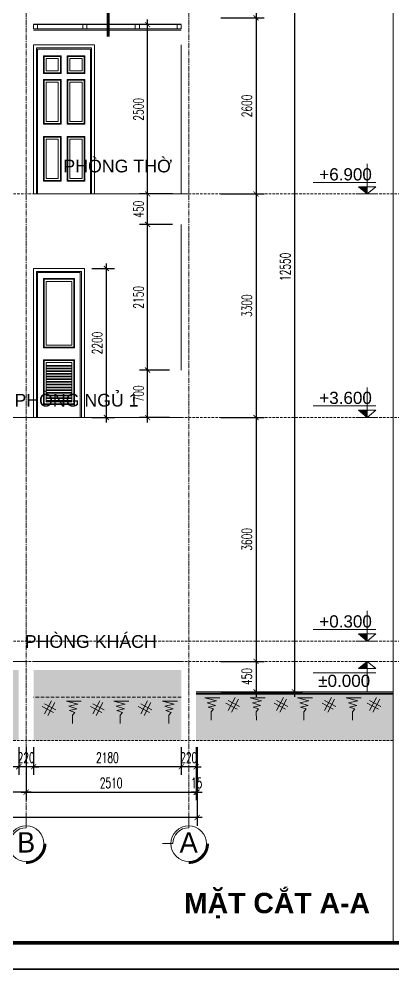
# Model space of a CAD drawing. Header units: millimetres. Extents: x -229618 to 2906, y -178063 to 96806.
# Drawn here: x -19864 to -14342, y -155647 to -141622 of the extents above; entities that cross this region are included whole.
import ezdxf
from ezdxf.enums import TextEntityAlignment as Align
from ezdxf.xclip import XClip

# ---------------------------------------------------------------- set-up
doc = ezdxf.new("R2010")
doc.units = ezdxf.units.MM
doc.header["$LTSCALE"] = 200
doc.header["$MEASUREMENT"] = 0
doc.header["$XCLIPFRAME"] = 0
doc.set_wipeout_variables(frame=1)
doc.header["$PDMODE"] = 3
doc.header["$PDSIZE"] = 50
doc.linetypes.add('CENTER2', pattern=[1.125, 0.75, -0.125, 0.125, -0.125])
doc.linetypes.add('DASHED2', pattern=[0.375, 0.25, -0.125])
doc.layers.get('0').update_dxf_attribs({"color": 95, "linetype": 'CONTINUOUS'})
doc.layers.get('DEFPOINTS').update_dxf_attribs({"linetype": 'CONTINUOUS'})
for name, color, linetype, lineweight in [('cat', 1, 'CONTINUOUS', 40), ('hatch', 250, 'CONTINUOUS', 5), ('nho', 252, 'CONTINUOUS', 15), ('thay', 7, 'CONTINUOUS', 18), ('tim', 18, 'CENTER2', 9)]:
    doc.layers.add(name, color=color, linetype=linetype, lineweight=lineweight)
for name, color, linetype in [('DIM', 251, 'CONTINUOUS'), ('KHUNGTEN', 7, 'CONTINUOUS'), ('MANH', 9, 'CONTINUOUS'), ('Net manh', 251, 'CONTINUOUS'), ('TEXT', 33, 'CONTINUOUS')]:
    doc.layers.add(name, color=color, linetype=linetype)
doc.layers.add('in', color=203, linetype='CONTINUOUS', lineweight=5, plot=False)
doc.styles.add('Aria H B iso', font='Vharialb_0.ttf')
doc.styles.add('Aria H iso', font='Vharial_0.ttf')
doc.styles.add('Arial N  iso', font='vnarialn_0.ttf')
doc.styles.add('CHU HOA Day', font='Vharial_0.ttf')
doc.styles.add('dam', font='Vhavanb_0.ttf', dxfattribs={"width": 0.9, "height": 450})
doc.styles.add('Scale', font='vnsimli.shx', dxfattribs={"width": 0.65, "bigfont": 'bigfont.shx'})
doc.dimstyles.new('Scale', dxfattribs={"dimscale": 75, "dimtxt": 2, "dimasz": 1, "dimexe": 1.6, "dimexo": 0, "dimgap": 0.8, "dimtad": 1, "dimdec": 0, "dimzin": 0, "dimdsep": 46, "dimtxsty": 'Scale', "dimblk": 'ARCHTICK', "dimcen": 0.1, "dimdle": 1, "dimclrd": 256, "dimclre": 256, "dimclrt": 3, "dimadec": 0, "dimazin": 0, "dimtfac": 1, "dimtdec": 0, "dimtix": 1, "dimtmove": 2, "dimatfit": 3, "dimldrblk": 'ARCHTICK', "dimfxl": 0, "dimtolj": 1, "dimtzin": 0, "dimarcsym": 0})

# ---------------------------------------------------------------- blocks, each defined once
blk = doc.blocks.new('KhungA3')
at = {"layer": 'DEFPOINTS', "color": 8}
blk.add_lwpolyline([(-3.74, 3.81), (416.31, 3.81), (416.31, 300.81), (-3.74, 300.81)], close=True, dxfattribs=at)
at = {"layer": 'KHUNGTEN', "color": 4, "const_width": 0.724}
blk.add_lwpolyline([(7.54, 8.99), (411.13, 8.99), (411.13, 295.64), (7.54, 295.64)], close=True, dxfattribs=at)
blk = doc.blocks.new('D1')
for p, q in [((855, 2155), (45, 2155)), ((45, 0), (45, 2155)), ((60, 0), (60, 2140)), ((840, 2140), (60, 2140)), ((840, 0), (840, 2140)), ((855, 0), (855, 2155)), ((0, 0), (900, 0))]:
    blk.add_line(p, q)
for points in [[(900, 0), (900, 2200), (0, 2200), (0, 0)], [(405, 2040), (405, 1780), (145, 1780), (145, 2040), (405, 2040)], [(495, 2040), (495, 1780), (755, 1780), (755, 2040), (495, 2040)], [(405, 1690), (405, 1030), (145, 1030), (145, 1690), (405, 1690)], [(495, 1690), (495, 1030), (755, 1030), (755, 1690), (495, 1690)], [(45, 1220), (45, 1290)], [(405, 850), (405, 190), (145, 190), (145, 850), (405, 850)], [(495, 850), (495, 190), (755, 190), (755, 850), (495, 850)]]:
    blk.add_lwpolyline(points)
at = {"const_width": 7.5}
for points in [[(45, 1892), (45, 1962)], [(45, 178), (45, 248)]]:
    blk.add_lwpolyline(points, dxfattribs=at)
for points in [[(395, 2030), (395, 1790), (155, 1790), (155, 2030)], [(365, 2000), (365, 1820), (185, 1820), (185, 2000)], [(505, 2030), (505, 1790), (745, 1790), (745, 2030)], [(535, 2000), (535, 1820), (715, 1820), (715, 2000)], [(395, 1680), (395, 1040), (155, 1040), (155, 1680)], [(365, 1650), (365, 1070), (185, 1070), (185, 1650)], [(505, 1680), (505, 1040), (745, 1040), (745, 1680)], [(535, 1650), (535, 1070), (715, 1070), (715, 1650)], [(395, 840), (395, 200), (155, 200), (155, 840)], [(365, 810), (365, 230), (185, 230), (185, 810)], [(505, 840), (505, 200), (745, 200), (745, 840)], [(535, 810), (535, 230), (715, 230), (715, 810)]]:
    blk.add_lwpolyline(points, close=True)
blk = doc.blocks.new('_ArchTick')
at = {"color": 0, "linetype": 'ByBlock', "const_width": 0.15}
blk.add_lwpolyline([(-0.5, -0.5), (0.5, 0.5)], dxfattribs=at)
blk = doc.blocks.new('*D2560')
at = {"layer": 'DEFPOINTS', "color": 0, "linetype": 'Continuous'}
for p in [(-19758, -152372), (-17248, -152372), (-17248, -153036)]:
    blk.add_point(p, dxfattribs=at)
at = {"layer": 'DIM', "linetype": 'Continuous', "lineweight": -2}
for p, q in [((-19758, -152372), (-19758, -153156)), ((-17248, -152372), (-17248, -153156)), ((-19833, -153036), (-17173, -153036))]:
    blk.add_line(p, q, dxfattribs=at)
at = {"layer": 'DIM', "linetype": 'Continuous', "lineweight": -2, "xscale": 75, "yscale": 75, "zscale": 75, "rotation": 180}
blk.add_blockref('_ArchTick', (-19758, -153036), dxfattribs=at)
at = {"layer": 'DIM', "linetype": 'Continuous', "lineweight": -2, "xscale": 75, "yscale": 75, "zscale": 75}
blk.add_blockref('_ArchTick', (-17248, -153036), dxfattribs=at)
at = {"layer": 'DIM', "color": 3, "linetype": 'Continuous', "insert": (-18503, -152901), "char_height": 150, "attachment_point": 5, "style": 'Scale'}
blk.add_mtext('\\A1;2510', dxfattribs=at)
blk = doc.blocks.new('*D2561')
at = {"layer": 'DEFPOINTS', "color": 0, "linetype": 'Continuous'}
for p in [(-23958, -152372), (-19758, -152372), (-23958, -153036)]:
    blk.add_point(p, dxfattribs=at)
at = {"layer": 'DIM', "linetype": 'Continuous', "lineweight": -2}
for p, q in [((-23958, -152372), (-23958, -153156)), ((-19758, -152372), (-19758, -153156)), ((-19683, -153036), (-24033, -153036))]:
    blk.add_line(p, q, dxfattribs=at)
at = {"layer": 'DIM', "linetype": 'Continuous', "lineweight": -2, "xscale": 75, "yscale": 75, "zscale": 75, "rotation": 180}
blk.add_blockref('_ArchTick', (-23958, -153036), dxfattribs=at)
at = {"layer": 'DIM', "linetype": 'Continuous', "lineweight": -2, "xscale": 75, "yscale": 75, "zscale": 75}
blk.add_blockref('_ArchTick', (-19758, -153036), dxfattribs=at)
at = {"layer": 'DIM', "color": 3, "linetype": 'Continuous', "insert": (-21858, -152901), "char_height": 150, "attachment_point": 5, "style": 'Scale'}
blk.add_mtext('\\A1;4200', dxfattribs=at)
blk = doc.blocks.new('*D2563')
at = {"layer": 'DEFPOINTS', "color": 0, "linetype": 'Continuous'}
for p in [(-27233, -152372), (-17233, -152372), (-27233, -153411)]:
    blk.add_point(p, dxfattribs=at)
at = {"layer": 'DIM', "linetype": 'Continuous', "lineweight": -2}
for p, q in [((-27233, -152372), (-27233, -153531)), ((-17233, -152372), (-17233, -153531)), ((-17158, -153411), (-27308, -153411))]:
    blk.add_line(p, q, dxfattribs=at)
at = {"layer": 'DIM', "linetype": 'Continuous', "lineweight": -2, "xscale": 75, "yscale": 75, "zscale": 75, "rotation": 180}
blk.add_blockref('_ArchTick', (-27233, -153411), dxfattribs=at)
at = {"layer": 'DIM', "linetype": 'Continuous', "lineweight": -2, "xscale": 75, "yscale": 75, "zscale": 75}
blk.add_blockref('_ArchTick', (-17233, -153411), dxfattribs=at)
at = {"layer": 'DIM', "color": 3, "linetype": 'Continuous', "insert": (-22233, -153276), "char_height": 150, "attachment_point": 5, "style": 'Scale'}
blk.add_mtext('\\A1;10000', dxfattribs=at)
blk = doc.blocks.new('*D2564')
at = {"layer": 'DEFPOINTS', "color": 0, "linetype": 'Continuous'}
for p in [(-16850, -139005), (-16850, -141605), (-16364, -141605)]:
    blk.add_point(p, dxfattribs=at)
at = {"layer": 'DIM', "linetype": 'Continuous', "lineweight": -2}
for p, q in [((-16364, -138930), (-16364, -141680)), ((-16850, -139005), (-16244, -139005)), ((-16850, -141605), (-16244, -141605))]:
    blk.add_line(p, q, dxfattribs=at)
at = {"layer": 'DIM', "linetype": 'Continuous', "lineweight": -2, "xscale": 75, "yscale": 75, "zscale": 75}
for p, rotation in [((-16364, -139005), 90), ((-16364, -141605), 270)]:
    blk.add_blockref('_ArchTick', p, dxfattribs=dict(at, rotation=rotation))
at = {"layer": 'DIM', "color": 3, "linetype": 'Continuous', "insert": (-16499, -140305), "char_height": 150, "attachment_point": 5, "rotation": 90, "style": 'Scale'}
blk.add_mtext('\\A1;2600', dxfattribs=at)
blk = doc.blocks.new('*D2565')
at = {"layer": 'DEFPOINTS', "color": 0, "linetype": 'Continuous'}
for p in [(-16884, -141605), (-16884, -144205), (-16364, -144205)]:
    blk.add_point(p, dxfattribs=at)
at = {"layer": 'DIM', "linetype": 'Continuous', "lineweight": -2}
for p, q in [((-16884, -141605), (-16244, -141605)), ((-16364, -141530), (-16364, -144280)), ((-16884, -144205), (-16244, -144205))]:
    blk.add_line(p, q, dxfattribs=at)
at = {"layer": 'DIM', "linetype": 'Continuous', "lineweight": -2, "xscale": 75, "yscale": 75, "zscale": 75}
for p, rotation in [((-16364, -141605), 90), ((-16364, -144205), 270)]:
    blk.add_blockref('_ArchTick', p, dxfattribs=dict(at, rotation=rotation))
at = {"layer": 'DIM', "color": 3, "linetype": 'Continuous', "insert": (-16499, -142905), "char_height": 150, "attachment_point": 5, "rotation": 90, "style": 'Scale'}
blk.add_mtext('\\A1;2600', dxfattribs=at)
blk = doc.blocks.new('*D2566')
at = {"layer": 'DEFPOINTS', "color": 0, "linetype": 'Continuous'}
for p in [(-16884, -144205), (-16884, -147505), (-16364, -147505)]:
    blk.add_point(p, dxfattribs=at)
at = {"layer": 'DIM', "linetype": 'Continuous', "lineweight": -2}
for p, q in [((-16364, -144130), (-16364, -147580)), ((-16884, -144205), (-16244, -144205)), ((-16884, -147505), (-16244, -147505))]:
    blk.add_line(p, q, dxfattribs=at)
at = {"layer": 'DIM', "linetype": 'Continuous', "lineweight": -2, "xscale": 75, "yscale": 75, "zscale": 75}
for p, rotation in [((-16364, -144205), 90), ((-16364, -147505), 270)]:
    blk.add_blockref('_ArchTick', p, dxfattribs=dict(at, rotation=rotation))
at = {"layer": 'DIM', "color": 3, "linetype": 'Continuous', "insert": (-16499, -145855), "char_height": 150, "attachment_point": 5, "rotation": 90, "style": 'Scale'}
blk.add_mtext('\\A1;3300', dxfattribs=at)
blk = doc.blocks.new('*D2567')
at = {"layer": 'DEFPOINTS', "color": 0, "linetype": 'Continuous'}
for p in [(-16884, -147505), (-16884, -151105), (-16364, -151105)]:
    blk.add_point(p, dxfattribs=at)
at = {"layer": 'DIM', "linetype": 'Continuous', "lineweight": -2}
for p, q in [((-16884, -147505), (-16244, -147505)), ((-16364, -147430), (-16364, -151180)), ((-16884, -151105), (-16244, -151105))]:
    blk.add_line(p, q, dxfattribs=at)
at = {"layer": 'DIM', "linetype": 'Continuous', "lineweight": -2, "xscale": 75, "yscale": 75, "zscale": 75}
for p, rotation in [((-16364, -147505), 90), ((-16364, -151105), 270)]:
    blk.add_blockref('_ArchTick', p, dxfattribs=dict(at, rotation=rotation))
at = {"layer": 'DIM', "color": 3, "linetype": 'Continuous', "insert": (-16499, -149305), "char_height": 150, "attachment_point": 5, "rotation": 90, "style": 'Scale'}
blk.add_mtext('\\A1;3600', dxfattribs=at)
blk = doc.blocks.new('*D2568')
at = {"layer": 'DEFPOINTS', "color": 0, "linetype": 'Continuous'}
for p in [(-16884, -151105), (-16884, -151555), (-16364, -151555)]:
    blk.add_point(p, dxfattribs=at)
at = {"layer": 'DIM', "linetype": 'Continuous', "lineweight": -2}
for p, q in [((-16364, -151030), (-16364, -151630)), ((-16884, -151105), (-16244, -151105)), ((-16884, -151555), (-16244, -151555))]:
    blk.add_line(p, q, dxfattribs=at)
at = {"layer": 'DIM', "linetype": 'Continuous', "lineweight": -2, "xscale": 75, "yscale": 75, "zscale": 75}
for p, rotation in [((-16364, -151105), 90), ((-16364, -151555), 270)]:
    blk.add_blockref('_ArchTick', p, dxfattribs=dict(at, rotation=rotation))
at = {"layer": 'DIM', "color": 3, "linetype": 'Continuous', "insert": (-16499, -151330), "char_height": 150, "attachment_point": 5, "rotation": 90, "style": 'Scale'}
blk.add_mtext('\\A1;450', dxfattribs=at)
blk = doc.blocks.new('*D2569')
at = {"layer": 'DEFPOINTS', "color": 0, "linetype": 'Continuous'}
for p in [(-16850, -139005), (-16850, -151555), (-15797, -151555)]:
    blk.add_point(p, dxfattribs=at)
at = {"layer": 'DIM', "linetype": 'Continuous', "lineweight": -2}
for p, q in [((-15797, -138930), (-15797, -151630)), ((-16850, -139005), (-15677, -139005)), ((-16850, -151555), (-15677, -151555))]:
    blk.add_line(p, q, dxfattribs=at)
at = {"layer": 'DIM', "linetype": 'Continuous', "lineweight": -2, "xscale": 75, "yscale": 75, "zscale": 75}
for p, rotation in [((-15797, -139005), 90), ((-15797, -151555), 270)]:
    blk.add_blockref('_ArchTick', p, dxfattribs=dict(at, rotation=rotation))
at = {"layer": 'DIM', "color": 3, "linetype": 'Continuous', "insert": (-15932, -145280), "char_height": 150, "attachment_point": 5, "rotation": 90, "style": 'Scale'}
blk.add_mtext('\\A1;12550', dxfattribs=at)
blk = doc.blocks.new('Dw')
for p, q in [((45, 0), (45, 2155)), ((705, 2155), (45, 2155)), ((705, 0), (705, 2155)), ((0, 0), (750, 0))]:
    blk.add_line(p, q)
for points in [[(750, 0), (750, 2200), (0, 2200), (0, 0)], [(690, 0), (690, 2140), (60, 2140), (60, 0)], [(145, 2050), (145, 1030), (605, 1030), (605, 2050), (145, 2050)], [(145, 850), (145, 190), (605, 190), (605, 850), (145, 850)]]:
    blk.add_lwpolyline(points)
at = {"const_width": 7.5}
for points in [[(45, 1892), (45, 1962)], [(45, 1220), (45, 1290)], [(45, 178), (45, 248)]]:
    blk.add_lwpolyline(points, dxfattribs=at)
for points in [[(155, 2040), (155, 1040), (595, 1040), (595, 2040)], [(185, 2010), (185, 1070), (565, 1070), (565, 2010)], [(155, 840), (155, 200), (595, 200), (595, 840)], [(185, 810), (185, 230), (565, 230), (565, 810)], [(185, 770), (565, 770), (565, 760), (185, 760)], [(185, 730), (565, 730), (565, 720), (185, 720)], [(185, 690), (565, 690), (565, 680), (185, 680)], [(185, 650), (565, 650), (565, 640), (185, 640)], [(185, 610), (565, 610), (565, 600), (185, 600)], [(185, 570), (565, 570), (565, 560), (185, 560)], [(185, 530), (565, 530), (565, 520), (185, 520)], [(185, 490), (565, 490), (565, 480), (185, 480)], [(185, 450), (565, 450), (565, 440), (185, 440)], [(185, 410), (565, 410), (565, 400), (185, 400)], [(185, 370), (565, 370), (565, 360), (185, 360)], [(185, 330), (565, 330), (565, 320), (185, 320)], [(185, 290), (565, 290), (565, 280), (185, 280)], [(185, 250), (565, 250), (565, 240), (185, 240)]]:
    blk.add_lwpolyline(points, close=True)
blk = doc.blocks.new('*D2525')
at = {"layer": 'DEFPOINTS', "color": 0, "linetype": 'Continuous'}
for p in [(-17965, -146805), (-17640, -146805), (-17640, -147505)]:
    blk.add_point(p, dxfattribs=at)
at = {"layer": 'DIM', "linetype": 'Continuous', "lineweight": -2}
for p, q in [((-17640, -146805), (-18085, -146805)), ((-17965, -147580), (-17965, -146730)), ((-17640, -147505), (-18085, -147505))]:
    blk.add_line(p, q, dxfattribs=at)
at = {"layer": 'DIM', "linetype": 'Continuous', "lineweight": -2, "xscale": 75, "yscale": 75, "zscale": 75}
for p, rotation in [((-17965, -146805), 90), ((-17965, -147505), 270)]:
    blk.add_blockref('_ArchTick', p, dxfattribs=dict(at, rotation=rotation))
at = {"layer": 'DIM', "color": 3, "linetype": 'Continuous', "insert": (-18100, -147155), "char_height": 150, "attachment_point": 5, "rotation": 90, "style": 'Scale'}
blk.add_mtext('\\A1;700', dxfattribs=at)
blk = doc.blocks.new('*D2526')
at = {"layer": 'DEFPOINTS', "color": 0, "linetype": 'Continuous'}
for p in [(-17965, -144655), (-17640, -144655), (-17640, -146805)]:
    blk.add_point(p, dxfattribs=at)
at = {"layer": 'DIM', "linetype": 'Continuous', "lineweight": -2}
for p, q in [((-17965, -146880), (-17965, -144580)), ((-17640, -144655), (-18085, -144655)), ((-17640, -146805), (-18085, -146805))]:
    blk.add_line(p, q, dxfattribs=at)
at = {"layer": 'DIM', "linetype": 'Continuous', "lineweight": -2, "xscale": 75, "yscale": 75, "zscale": 75}
for p, rotation in [((-17965, -144655), 90), ((-17965, -146805), 270)]:
    blk.add_blockref('_ArchTick', p, dxfattribs=dict(at, rotation=rotation))
at = {"layer": 'DIM', "color": 3, "linetype": 'Continuous', "insert": (-18100, -145730), "char_height": 150, "attachment_point": 5, "rotation": 90, "style": 'Scale'}
blk.add_mtext('\\A1;2150', dxfattribs=at)
blk = doc.blocks.new('*D2531')
at = {"layer": 'DEFPOINTS', "color": 0, "linetype": 'Continuous'}
for p in [(-17965, -141705), (-17487, -141705), (-17597, -144205)]:
    blk.add_point(p, dxfattribs=at)
at = {"layer": 'DIM', "linetype": 'Continuous', "lineweight": -2}
for p, q in [((-17965, -144280), (-17965, -141630)), ((-17487, -141705), (-18085, -141705)), ((-17597, -144205), (-18085, -144205))]:
    blk.add_line(p, q, dxfattribs=at)
at = {"layer": 'DIM', "linetype": 'Continuous', "lineweight": -2, "xscale": 75, "yscale": 75, "zscale": 75}
for p, rotation in [((-17965, -141705), 90), ((-17965, -144205), 270)]:
    blk.add_blockref('_ArchTick', p, dxfattribs=dict(at, rotation=rotation))
at = {"layer": 'DIM', "color": 3, "linetype": 'Continuous', "insert": (-18100, -142955), "char_height": 150, "attachment_point": 5, "rotation": 90, "style": 'Scale'}
blk.add_mtext('\\A1;2500', dxfattribs=at)
blk = doc.blocks.new('tr')
at = {"layer": 'thay', "ltscale": 600}
for p, q in [((0, -200), (0, 0)), ((313, -513), (513, -513))]:
    blk.add_line(p, q, dxfattribs=at)
at = {"layer": 'thay', "ltscale": 600, "const_width": 50}
blk.add_lwpolyline([(-375, -513, 0.414214), (0, -888, 0.414214)], format="xyb", dxfattribs=at)
at = {"layer": 'thay', "ltscale": 600}
blk.add_circle((0, -513), 350, dxfattribs=at)
blk.add_arc((0, -513), 313, 0, 90, dxfattribs=at)
at = {"layer": 'TEXT', "linetype": 'Continuous', "style": 'Aria H iso'}
blk.add_attdef('A', text='', height=350, dxfattribs=at).set_placement((0, -671), align=Align.CENTER)
blk = doc.blocks.new('cao do')
at = {"layer": 'thay'}
for p, q in [((0, 445), (0, 0)), ((798, 170), (-128, 170)), ((0, 0), (-128, 106)), ((128, 106), (-128, 106)), ((0, 0), (128, 106))]:
    blk.add_line(p, q, dxfattribs=at)
at = {"layer": 'thay', "ltscale": 600}
blk.add_line((128, 0), (-128, 0), dxfattribs=at)
at = {"layer": 'thay', "color": 150, "ltscale": 600}
blk.add_solid([(0, 0), (0, 106), (128, 106)], dxfattribs=at)
at = {"layer": 'TEXT', "style": 'Arial N  iso'}
blk.add_attdef('%%P0.000', text='', height=200, dxfattribs=at).set_placement((70, 290), align=Align.MIDDLE_LEFT)
blk = doc.blocks.new('*D2585')
at = {"layer": 'DEFPOINTS', "color": 0, "linetype": 'Continuous'}
for p in [(-17965, -144205), (-17597, -144205), (-17597, -144655)]:
    blk.add_point(p, dxfattribs=at)
at = {"layer": 'DIM', "linetype": 'Continuous', "lineweight": -2}
for p, q in [((-17965, -144730), (-17965, -144130)), ((-17597, -144205), (-18085, -144205)), ((-17597, -144655), (-18085, -144655))]:
    blk.add_line(p, q, dxfattribs=at)
at = {"layer": 'DIM', "linetype": 'Continuous', "lineweight": -2, "xscale": 75, "yscale": 75, "zscale": 75}
for p, rotation in [((-17965, -144205), 90), ((-17965, -144655), 270)]:
    blk.add_blockref('_ArchTick', p, dxfattribs=dict(at, rotation=rotation))
at = {"layer": 'DIM', "color": 3, "linetype": 'Continuous', "insert": (-18100, -144430), "char_height": 150, "attachment_point": 5, "rotation": 90, "style": 'Scale'}
blk.add_mtext('\\A1;450', dxfattribs=at)
blk = doc.blocks.new('*D2586')
at = {"layer": 'DEFPOINTS', "color": 0, "linetype": 'Continuous'}
for p in [(-18786, -145305), (-18574, -145305), (-18786, -147505)]:
    blk.add_point(p, dxfattribs=at)
at = {"layer": 'DIM', "linetype": 'Continuous', "lineweight": -2}
for p, q in [((-18574, -147580), (-18574, -145230)), ((-18786, -145305), (-18454, -145305)), ((-18786, -147505), (-18454, -147505))]:
    blk.add_line(p, q, dxfattribs=at)
at = {"layer": 'DIM', "linetype": 'Continuous', "lineweight": -2, "xscale": 75, "yscale": 75, "zscale": 75}
for p, rotation in [((-18574, -145305), 90), ((-18574, -147505), 270)]:
    blk.add_blockref('_ArchTick', p, dxfattribs=dict(at, rotation=rotation))
at = {"layer": 'DIM', "color": 3, "linetype": 'Continuous', "insert": (-18709, -146405), "char_height": 150, "attachment_point": 5, "rotation": 90, "style": 'Scale'}
blk.add_mtext('\\A1;2200', dxfattribs=at)
blk = doc.blocks.new('nendat')
at = {"layer": 'hatch', "linetype": 'Continuous'}
for p, q in [((-57, -30), (110, 58)), ((-41, 78), (60, -115)), ((-22, -70), (145, 17)), ((7, 103), (109, -90))]:
    blk.add_line(p, q, dxfattribs=at)
blk = doc.blocks.new('kyhieu1')
at = {"layer": 'cat', "ltscale": 600}
blk.add_line((27, -131), (27, -817), dxfattribs=at)
at = {"color": 15, "linetype": 'Continuous'}
blk.add_wipeout([(0, 0), (311, 311), (0, 622), (-311, 311)], dxfattribs=at).dxf.layer = 'thay'
at = {"linetype": 'Continuous'}
blk.add_wipeout([(0, 622), (-311, 311), (0, 0), (311, 311)], dxfattribs=at).dxf.layer = 'DIM'
at = {"layer": 'thay', "ltscale": 600}
blk.add_line((0, 0), (0, -817), dxfattribs=at)
at = {"layer": 'thay', "color": 15, "linetype": 'Continuous'}
blk.add_lwpolyline([(0, 0), (311, 311), (0, 622), (-311, 311)], close=True, dxfattribs=at)
at = {"layer": 'thay', "color": 1, "linetype": 'Continuous', "const_width": 40}
blk.add_lwpolyline([(14, -14), (339, 311), (170, 481)], dxfattribs=at)
at = {"layer": 'TEXT', "style": 'CHU HOA Day'}
blk.add_attdef('N1', text='', height=200, dxfattribs=at).set_placement((0, 304), align=Align.MIDDLE)
blk = doc.blocks.new('*D2600')
at = {"layer": 'DEFPOINTS', "color": 0}
for p in [(-17468, -152372), (-17248, -152372), (-17468, -152661)]:
    blk.add_point(p, dxfattribs=at)
at = {"layer": 'DIM', "lineweight": -2}
for p, q in [((-17468, -152372), (-17468, -152781)), ((-17248, -152372), (-17248, -152781)), ((-17468, -152661), (-17543, -152661)), ((-17248, -152661), (-17468, -152661)), ((-17248, -152661), (-17173, -152661))]:
    blk.add_line(p, q, dxfattribs=at)
at = {"layer": 'DIM', "lineweight": -2, "xscale": 75, "yscale": 75, "zscale": 75}
blk.add_blockref('_ArchTick', (-17468, -152661), dxfattribs=at)
at = {"layer": 'DIM', "lineweight": -2, "xscale": 75, "yscale": 75, "zscale": 75, "rotation": 180}
blk.add_blockref('_ArchTick', (-17248, -152661), dxfattribs=at)
at = {"layer": 'DIM', "color": 3, "insert": (-17358, -152526), "char_height": 150, "attachment_point": 5, "style": 'Scale'}
blk.add_mtext('\\A1;220', dxfattribs=at)
blk = doc.blocks.new('*D2601')
at = {"layer": 'DEFPOINTS', "color": 0}
for p in [(-19648, -152372), (-17468, -152372), (-19648, -152661)]:
    blk.add_point(p, dxfattribs=at)
at = {"layer": 'DIM', "lineweight": -2}
for p, q in [((-19648, -152372), (-19648, -152781)), ((-17468, -152372), (-17468, -152781)), ((-17393, -152661), (-19723, -152661))]:
    blk.add_line(p, q, dxfattribs=at)
at = {"layer": 'DIM', "lineweight": -2, "xscale": 75, "yscale": 75, "zscale": 75, "rotation": 180}
blk.add_blockref('_ArchTick', (-19648, -152661), dxfattribs=at)
at = {"layer": 'DIM', "lineweight": -2, "xscale": 75, "yscale": 75, "zscale": 75}
blk.add_blockref('_ArchTick', (-17468, -152661), dxfattribs=at)
at = {"layer": 'DIM', "color": 3, "insert": (-18558, -152526), "char_height": 150, "attachment_point": 5, "style": 'Scale'}
blk.add_mtext('\\A1;2180', dxfattribs=at)
blk = doc.blocks.new('*D2602')
at = {"layer": 'DEFPOINTS', "color": 0}
for p in [(-19868, -152372), (-19648, -152372), (-19868, -152661)]:
    blk.add_point(p, dxfattribs=at)
at = {"layer": 'DIM', "lineweight": -2}
for p, q in [((-19868, -152372), (-19868, -152781)), ((-19648, -152372), (-19648, -152781)), ((-19868, -152661), (-19943, -152661)), ((-19648, -152661), (-19868, -152661)), ((-19648, -152661), (-19573, -152661))]:
    blk.add_line(p, q, dxfattribs=at)
at = {"layer": 'DIM', "lineweight": -2, "xscale": 75, "yscale": 75, "zscale": 75}
blk.add_blockref('_ArchTick', (-19868, -152661), dxfattribs=at)
at = {"layer": 'DIM', "lineweight": -2, "xscale": 75, "yscale": 75, "zscale": 75, "rotation": 180}
blk.add_blockref('_ArchTick', (-19648, -152661), dxfattribs=at)
at = {"layer": 'DIM', "color": 3, "insert": (-19758, -152526), "char_height": 150, "attachment_point": 5, "style": 'Scale'}
blk.add_mtext('\\A1;220', dxfattribs=at)
blk = doc.blocks.new('*D2603')
at = {"layer": 'DEFPOINTS', "color": 0}
for p in [(-23848, -152372), (-19868, -152372), (-23848, -152661)]:
    blk.add_point(p, dxfattribs=at)
at = {"layer": 'DIM', "lineweight": -2}
for p, q in [((-23848, -152372), (-23848, -152781)), ((-19868, -152372), (-19868, -152781)), ((-19793, -152661), (-23923, -152661))]:
    blk.add_line(p, q, dxfattribs=at)
at = {"layer": 'DIM', "lineweight": -2, "xscale": 75, "yscale": 75, "zscale": 75, "rotation": 180}
blk.add_blockref('_ArchTick', (-23848, -152661), dxfattribs=at)
at = {"layer": 'DIM', "lineweight": -2, "xscale": 75, "yscale": 75, "zscale": 75}
blk.add_blockref('_ArchTick', (-19868, -152661), dxfattribs=at)
at = {"layer": 'DIM', "color": 3, "insert": (-21858, -152526), "char_height": 150, "attachment_point": 5, "style": 'Scale'}
blk.add_mtext('\\A1;3980', dxfattribs=at)
blk = doc.blocks.new('*D2607')
at = {"layer": 'DEFPOINTS', "color": 0}
for p in [(-17248, -152372), (-17233, -152372), (-17233, -153036)]:
    blk.add_point(p, dxfattribs=at)
at = {"layer": 'DIM', "lineweight": -2}
for p, q in [((-17248, -152372), (-17248, -153156)), ((-17233, -152372), (-17233, -153156)), ((-17248, -153036), (-17323, -153036)), ((-17248, -153036), (-17233, -153036)), ((-17233, -153036), (-17158, -153036))]:
    blk.add_line(p, q, dxfattribs=at)
at = {"layer": 'DIM', "lineweight": -2, "xscale": 75, "yscale": 75, "zscale": 75}
blk.add_blockref('_ArchTick', (-17248, -153036), dxfattribs=at)
at = {"layer": 'DIM', "lineweight": -2, "xscale": 75, "yscale": 75, "zscale": 75, "rotation": 180}
blk.add_blockref('_ArchTick', (-17233, -153036), dxfattribs=at)
at = {"layer": 'DIM', "color": 3, "insert": (-17241, -152901), "char_height": 150, "attachment_point": 5, "style": 'Scale'}
blk.add_mtext('\\A1;15', dxfattribs=at)

msp = doc.modelspace()

# ---------------------------------------------------------------- hatches: boundary and pattern name
at = {"layer": 'nho', "linetype": 'Continuous'}
h = msp.add_hatch(dxfattribs=at)
h.set_pattern_fill('AR-SAND', color=256, scale=25, style=0)
h.set_pattern_definition([(142.5, (-17468.212, -151634.865), (1.57483, 48.1706), [0, -38, 0, -42.5, 0, -40.625]), (172.5, (-17468.21, -151634.865), (-44.2444, 70.55365), [0, -20.5, 0, -34.25, 0, -13.125]), (212.5, (-17437.462, -151634.865), (-77.85355, 0.14148), [0, -12.5, 0, -45, 0, -58.75]), (222.5, (-17437.46, -151634.865), (-75.1532, 21.9419), [0, -6.25, 0, -29.5, 0, -33.75])])
h.paths.add_polyline_path([(-19648.2, -151234.9), (-17468.2, -151234.9), (-17468.2, -151634.9), (-19648.2, -151634.9)])
h.paths.add_polyline_path([(-21558.2, -151234.9), (-19868.2, -151234.9), (-19868.2, -151634.9), (-21558.2, -151634.9)])
h.paths.add_polyline_path([(-23263.2, -151534.9), (-23263.2, -151634.9), (-21558.2, -151634.9), (-21558.2, -151234.9), (-23363.2, -151234.9), (-23363.2, -151534.9)])
h = msp.add_hatch(dxfattribs=at)
h.set_pattern_fill('AR-CONC', color=256, scale=50, style=0)
h.set_pattern_definition([(130, (-8583.43, -152274.86), (-358.63, -31.376), [37.5, -412.5]), (185, (-8583.43, -152274.86), (69.376, 376.096), [30, -330]), (79.5486, (-8613.3, -152277.48), (-289.255, 344.72), [31.87, -350.571]), (133.8158, (-8583.43, -152174.86), (-533.621, -82.76), [56.25, -618.75]), (83.3644, (-8627.9, -152181.76), (-467.331, 487.059), [47.805, -525.856]), (188.8158, (-8583.43, -152174.86), (-467.331, 487.06), [45, -495]), (159, (-8633.43, -152199.86), (-298.4535, -201.3094), [37.5, -412.5]), (214, (-8633.43, -152199.86), (-121.658, 362.575), [30, -330]), (108.5486, (-8658.3, -152216.64), (-420.111, 161.265), [31.87, -350.571]), (142.5, (-8583.43, -152274.86), (-6.0799, 166.4469), [0, -326, 0, -335, 0, -331.25]), (172.5, (-8583.43, -152274.86), (-131.5348, 197.2059), [0, -191, 0, -318.5, 0, -126.25]), (212.5, (-8471.93, -152274.86), (-266.9112, -11.2774), [0, -125, 0, -390, 0, -517.5]), (222.5, (-8421.93, -152274.86), (-291.593, 50.0525), [0, -162.5, 0, -259, 0, -367.5])])
h.paths.add_polyline_path([(-19648.2, -151634.9), (-17468.2, -151634.9), (-17468.2, -152274.9), (-19648.2, -152274.9)])
h.paths.add_polyline_path([(-21558.2, -151634.9), (-19868.2, -151634.9), (-19868.2, -152274.9), (-21558.2, -152274.9)])
h.paths.add_polyline_path([(-23848.2, -151634.9), (-21558.2, -151634.9), (-21558.2, -152274.9), (-23848.2, -152274.9)])
h.paths.add_polyline_path([(-25158.2, -151634.9), (-24068.2, -151634.9), (-24068.2, -152274.9), (-25158.2, -152274.9)])
h.paths.add_polyline_path([(-26998.2, -151634.9), (-25158.2, -151634.9), (-25158.2, -152274.9), (-26998.2, -152274.9)])
h.paths.add_polyline_path([(-27751.1, -152274.9), (-27751.1, -151564.9), (-27218.2, -151564.9), (-27218.2, -152274.9)])
h.paths.add_polyline_path([(-14341.5, -151584.9), (-14341.5, -152274.9), (-17248.2, -152274.9), (-17248.2, -151584.9)])

# ---------------------------------------------------------------- linework, layer by layer
at = {"layer": 'cat', "linetype": 'Continuous'}
msp.add_lwpolyline([(-14341.5, -151584.9), (-17248.2, -151584.9)], dxfattribs=at)
at = {"layer": 'hatch', "color": 251, "linetype": 'DASHED2', "ltscale": 0.75}
for p, q in [((-27708.5, -144204.9), (-931.9, -144204.9)), ((-27708.5, -147504.9), (-931.9, -147504.9)), ((-27708.5, -150804.9), (-889.3, -150804.9)), ((-27708.5, -151104.9), (-889.3, -151104.9)), ((-14341.5, -152274.9), (-27751.1, -152274.9))]:
    msp.add_line(p, q, dxfattribs=at)
at = {"layer": 'hatch', "color": 251, "linetype": 'DASHED2'}
msp.add_line((-17468.2, -151634.9), (-19648.2, -151634.9), dxfattribs=at)
at = {"layer": 'in', "linetype": 'Continuous'}
msp.add_lwpolyline([(-28597.1, -155646.6), (2906.1, -155646.6), (2906.1, -133371.6), (-28597.1, -133371.6)], close=True, dxfattribs=at)
at = {"layer": 'nho', "linetype": 'Continuous'}
for points in [[(-18943.5, -151693.2), (-19164.7, -151693.2), (-18994.8, -151738.3), (-19129.3, -151768.5), (-19008.4, -151806.2), (-19117.4, -151832.2), (-19037.3, -151857.7), (-19072.5, -151897.7), (-19071.5, -152024.7)], [(-18243.1, -151693.2), (-18464.4, -151693.2), (-18294.5, -151738.3), (-18429, -151768.5), (-18308, -151806.2), (-18417, -151832.2), (-18336.9, -151857.7), (-18372.1, -151897.7), (-18371.1, -152024.7)], [(-17523.3, -151693.2), (-17744.5, -151693.2), (-17574.6, -151738.3), (-17709.1, -151768.5), (-17588.2, -151806.2), (-17697.2, -151832.2), (-17617.1, -151857.7), (-17652.3, -151897.7), (-17651.3, -152024.7)], [(-16898.7, -151643.2), (-17119.9, -151643.2), (-16950, -151688.3), (-17084.5, -151718.5), (-16963.6, -151756.2), (-17072.5, -151782.2), (-16992.4, -151807.7), (-17027.7, -151847.7), (-17026.7, -151974.7)], [(-16231.4, -151643.2), (-16452.6, -151643.2), (-16282.8, -151688.3), (-16417.3, -151718.5), (-16296.3, -151756.2), (-16405.3, -151782.2), (-16325.2, -151807.7), (-16360.4, -151847.7), (-16359.4, -151974.7)], [(-15531.1, -151643.2), (-15752.3, -151643.2), (-15582.4, -151688.3), (-15716.9, -151718.5), (-15596, -151756.2), (-15704.9, -151782.2), (-15624.8, -151807.7), (-15660.1, -151847.7), (-15659.1, -151974.7)], [(-14811.2, -151643.2), (-15032.5, -151643.2), (-14862.6, -151688.3), (-14997.1, -151718.5), (-14876.2, -151756.2), (-14985.1, -151782.2), (-14905, -151807.7), (-14940.3, -151847.7), (-14939.2, -151974.7)]]:
    msp.add_lwpolyline(points, dxfattribs=at)
at = {"layer": 'thay', "linetype": 'Continuous'}
for p, q in [((-17468.2, -142004.9), (-17468.2, -144204.9)), ((-19648.2, -144204.9), (-17358.2, -144204.9)), ((-17468.2, -146804.9), (-17468.2, -144654.9)), ((-17468.2, -147504.9), (-24068.2, -147504.9)), ((-19758.2, -151104.9), (-23958.2, -151104.9)), ((-17468.2, -151104.9), (-19648.2, -151104.9))]:
    msp.add_line(p, q, dxfattribs=at)
for points in [[(-14341.5, -133759.7), (-14341.5, -155258.5)], [(-14341.5, -151554.9), (-17248.2, -151554.9)]]:
    msp.add_lwpolyline(points, dxfattribs=at)
for points in [[(-19588.2, -141704.9), (-19648.2, -141704.9), (-19648.2, -141764.9), (-19588.2, -141764.9)], [(-18086.7, -141704.9), (-18146.7, -141704.9), (-18146.7, -141764.9), (-18086.7, -141764.9)], [(-17468.2, -141704.9), (-17528.2, -141704.9), (-17528.2, -141764.9), (-17468.2, -141764.9)], [(-18748.2, -142004.9), (-19648.2, -142004.9), (-19648.2, -144204.9), (-18748.2, -144204.9)], [(-18898.2, -147504.9), (-19648.2, -147504.9), (-19648.2, -145304.9), (-18898.2, -145304.9)]]:
    msp.add_lwpolyline(points, close=True, dxfattribs=at)
at = {"layer": 'tim', "ltscale": 0.5}
for p, q in [((-19758.2, -153410.8), (-19758.2, -139004.9)), ((-17358.2, -153410.8), (-17358.2, -139004.9))]:
    msp.add_line(p, q, dxfattribs=at)

# ---------------------------------------------------------------- block references
at = {"layer": 'hatch', "linetype": 'Continuous'}
ref = msp.add_blockref('D1', (-18748.2, -144204.9), dxfattribs=dict(at, xscale=-1))
XClip(ref).set_block_clipping_path([(-350.1690750603, -600.3767288844), (1707.8010572541, 2499.9999999994)])
at = {"layer": 'hatch', "linetype": 'Continuous', "xscale": -1}
for name, p in [('Dw', (-18898.2, -147504.9)), ('nendat', (-19376.6, -151790.4)), ('nendat', (-18664.9, -151790.4)), ('nendat', (-17956.9, -151790.4)), ('nendat', (-16664.5, -151740.4)), ('nendat', (-15952.8, -151740.4)), ('nendat', (-15244.8, -151740.4)), ('nendat', (-14577.1, -151740.4))]:
    msp.add_blockref(name, p, dxfattribs=at)
at = {"layer": 'KHUNGTEN', "xscale": 75, "yscale": 75, "zscale": 75.00000000000009}
msp.add_blockref('KhungA3', (-28316.8, -155932.6), dxfattribs=at)
at = {"layer": 'MANH', "xscale": 0.75, "yscale": 0.75, "zscale": 0.75, "rotation": 90}
for p in [(-20143.1, -153795.7), (-17743.1, -153795.7)]:
    msp.add_blockref('tr', p, dxfattribs=at)
at = {"layer": 'thay', "linetype": 'Continuous'}
ref = msp.add_blockref('cao do', (-14722.7, -144204.9), dxfattribs=dict(at, xscale=-1))
ref.add_attrib('%%P0.000', '+6.900', dxfattribs={"layer": 'TEXT', "height": 180, "style": 'Arial N  iso'}).set_placement((-15429.8, -143914.9), align=Align.MIDDLE_LEFT)
ref = msp.add_blockref('cao do', (-14722.7, -147504.9), dxfattribs=dict(at, xscale=-1))
ref.add_attrib('%%P0.000', '+3.600', dxfattribs={"layer": 'TEXT', "height": 180, "style": 'Arial N  iso'}).set_placement((-15429.8, -147214.9), align=Align.MIDDLE_LEFT)
ref = msp.add_blockref('cao do', (-14722.7, -150804.9), dxfattribs=dict(at, xscale=-1))
ref.add_attrib('%%P0.000', '+0.300', dxfattribs={"layer": 'TEXT', "height": 180, "style": 'Arial N  iso'}).set_placement((-15429.8, -150514.9), align=Align.MIDDLE_LEFT)
ref = msp.add_blockref('cao do', (-14722.7, -151104.9), dxfattribs=dict(at, rotation=180))
ref.add_attrib('%%P0.000', '%%p0.000', dxfattribs={"layer": 'TEXT', "height": 180, "style": 'Arial N  iso'}).set_placement((-15445.6, -151392.4), align=Align.MIDDLE_LEFT)

# ---------------------------------------------------------------- texts
at = {"layer": 'TEXT', "style": 'Aria H iso'}
for s, p in [('phßng thê', (-19208.5, -143886.1)), ('phßng ngñ 1', (-19931.1, -147343)), ('phßng kh¸ch', (-19778.9, -150905.3))]:
    msp.add_text(s, height=187.5, dxfattribs=at).set_placement(p)
at = {"layer": 'TEXT', "linetype": 'Continuous', "style": 'dam'}
for s, p in [('b', (-19758.2, -153777.2)), ('a', (-17358.2, -153777.2))]:
    msp.add_text(s, height=300, dxfattribs=at).set_placement(p, align=Align.MIDDLE)
at = {"layer": 'TEXT', "style": 'Aria H B iso'}
msp.add_text('mÆt c¾t a-a', height=300, dxfattribs=at).set_placement((-14680.7, -154822.4), align=Align.RIGHT)

# ---------------------------------------------------------------- dimensions: what is measured, and where the dimension line sits
at = {"layer": 'DIM', "linetype": 'Continuous'}
for base, p1, p2, angle, picture, middle in [((-16364.5, -141604.9), (-16850.5, -139004.9), (-16850.5, -141604.9), 90, '*D2564', (-16499.5, -140304.9)), ((-15796.8, -151554.9), (-16850.5, -139004.9), (-16850.5, -151554.9), 90, '*D2569', (-15931.8, -145279.9)), ((-16364.5, -144204.9), (-16883.9, -141604.9), (-16883.9, -144204.9), 90, '*D2565', (-16499.5, -142904.9)), ((-16364.5, -147504.9), (-16883.9, -144204.9), (-16883.9, -147504.9), 90, '*D2566', (-16499.5, -145854.9)), ((-16364.5, -151104.9), (-16883.9, -147504.9), (-16883.9, -151104.9), 90, '*D2567', (-16499.5, -149304.9)), ((-16364.5, -151554.9), (-16883.9, -151104.9), (-16883.9, -151554.9), 90, '*D2568', (-16499.5, -151329.9)), ((-27233.2, -153410.8), (-17233.2, -152371.7), (-27233.2, -152371.7), 0, '*D2563', (-22233.2, -153275.8)), ((-23958.2, -153035.8), (-19758.2, -152371.7), (-23958.2, -152371.7), 0, '*D2561', (-21858.2, -152900.8)), ((-17248.2, -153035.8), (-19758.2, -152371.7), (-17248.2, -152371.7), 0, '*D2560', (-18503.2, -152900.8))]:
    dim = msp.add_linear_dim(base=base, p1=p1, p2=p2, angle=angle, dimstyle='Scale', dxfattribs=at)
    dim.commit()
    dim.dimension.update_dxf_attribs({"geometry": picture, "text_midpoint": middle})
for base, p1, p2, picture, middle in [((-17965, -141704.9), (-17597.1, -144204.9), (-17487.1, -141704.9), '*D2531', (-18100, -142954.9)), ((-17965, -144204.9), (-17597.1, -144654.9), (-17597.1, -144204.9), '*D2585', (-18100, -144429.9)), ((-17965, -144654.9), (-17639.9, -146804.9), (-17639.9, -144654.9), '*D2526', (-18100, -145729.9)), ((-17965, -146804.9), (-17639.9, -147504.9), (-17639.9, -146804.9), '*D2525', (-18100, -147154.9))]:
    dim = msp.add_linear_dim(base=base, p1=p1, p2=p2, angle=90, dimstyle='Scale', override={"dimfxl": 70}, dxfattribs=at)
    dim.commit()
    dim.dimension.update_dxf_attribs({"geometry": picture, "text_midpoint": middle})
dim = msp.add_aligned_dim(p1=(-18786.3, -147504.9), p2=(-18786.3, -145304.9), distance=-212.4, dimstyle='Scale', override={"dimfxl": 70}, dxfattribs=at)
dim.commit()
dim.dimension.update_dxf_attribs({"geometry": '*D2586', "text_midpoint": (-18708.8, -146404.9)})
at = {"layer": 'DIM'}
for base, p1, p2, picture, middle in [((-23848.2, -152660.8), (-19868.2, -152371.7), (-23848.2, -152371.7), '*D2603', (-21858.2, -152525.8)), ((-19868.2, -152660.8), (-19648.2, -152371.7), (-19868.2, -152371.7), '*D2602', (-19758.2, -152525.8)), ((-19648.2, -152660.8), (-17468.2, -152371.7), (-19648.2, -152371.7), '*D2601', (-18558.2, -152525.8)), ((-17468.2, -152660.8), (-17248.2, -152371.7), (-17468.2, -152371.7), '*D2600', (-17358.2, -152525.8)), ((-17233.2, -153035.8), (-17248.2, -152371.7), (-17233.2, -152371.7), '*D2607', (-17240.7, -152900.8))]:
    dim = msp.add_linear_dim(base=base, p1=p1, p2=p2, angle=0, dimstyle='Scale', dxfattribs=at)
    dim.commit()
    dim.dimension.update_dxf_attribs({"geometry": picture, "text_midpoint": middle})

# ---------------------------------------------------------------- next in the draw order: block references
at = {"layer": 'DIM', "linetype": 'Continuous'}
ref = msp.add_blockref('kyhieu1', (-18530.7, -141063.5), dxfattribs=dict(at, xscale=-1))
ref.add_attrib('N1', 'm1*', dxfattribs={"layer": 'TEXT', "height": 200, "style": 'CHU HOA Day', "width": 0.7}).set_placement((-18530.7, -140759.5), align=Align.MIDDLE)

# ---------------------------------------------------------------- next in the draw order: linework, layer by layer
at = {"layer": 'Net manh'}
msp.add_line((-17468.2, -141704.9), (-19648.2, -141704.9), dxfattribs=at)
at = {"layer": 'thay', "linetype": 'Continuous'}
for p, q in [((-19648.2, -141764.9), (-17468.2, -141764.9)), ((-19648.2, -141784.9), (-17468.2, -141784.9))]:
    msp.add_line(p, q, dxfattribs=at)
msp.add_lwpolyline([(-18919.7, -141704.9), (-18859.7, -141704.9), (-18859.7, -141764.9), (-18919.7, -141764.9)], close=True, dxfattribs=at)

doc.saveas('drawing.dxf')
